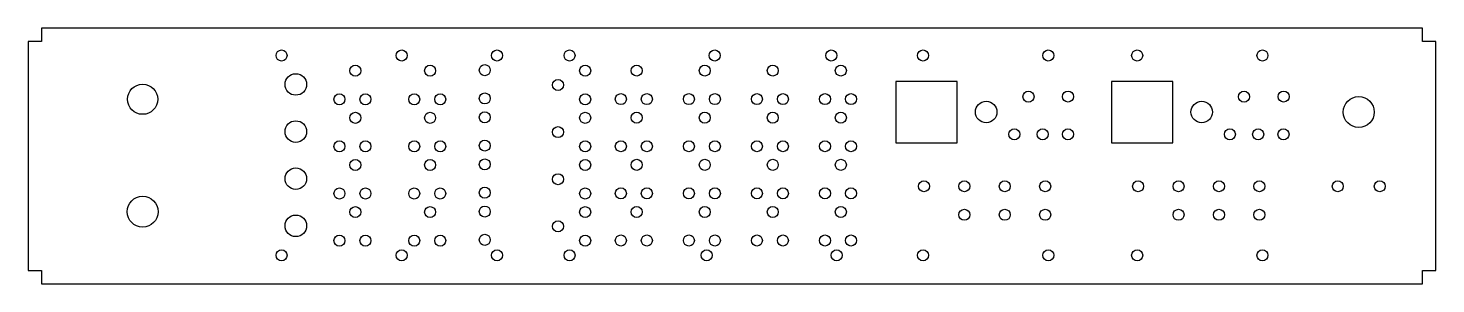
# Model space of a CAD drawing. Header units: millimetres. Extents: x 11 to 1056, y 5 to 195.
import ezdxf

# ---------------------------------------------------------------- set-up
doc = ezdxf.new("R2010")
doc.units = ezdxf.units.MM

msp = doc.modelspace()

# ---------------------------------------------------------------- linework, layer by layer
at = {"color": 7, "linetype": 'Continuous', "lineweight": 25}
for p, q in [((1046.2, 195.3), (21.2, 195.3)), ((21.2, 195.3), (21.2, 185.3)), ((1046.2, 185.3), (1046.2, 195.3)), ((21.2, 185.3), (11.2, 185.3)), ((11.2, 185.3), (11.2, 15.4)), ((1056.2, 185.3), (1046.2, 185.3)), ((1056.2, 15.4), (1056.2, 185.3)), ((655.4, 155.7), (655.4, 110.2)), ((700.9, 155.7), (655.4, 155.7)), ((700.9, 110.2), (700.9, 155.7)), ((815.4, 155.7), (815.4, 110.2)), ((860.9, 155.7), (815.4, 155.7)), ((860.9, 110.2), (860.9, 155.7)), ((655.4, 110.2), (700.9, 110.2)), ((815.4, 110.2), (860.9, 110.2)), ((11.2, 15.4), (21.2, 15.4)), ((21.2, 15.4), (21.2, 5.4)), ((1046.2, 5.4), (1046.2, 15.4)), ((1046.2, 15.4), (1056.2, 15.4)), ((21.2, 5.4), (1046.2, 5.4))]:
    msp.add_line(p, q, dxfattribs=at)
for centre, radius in [((199.3, 175), 4.1), ((288.5, 175), 4.1), ((359.3, 175), 4.1), ((413.1, 175), 4.1), ((520.9, 175), 4.1), ((607.4, 175), 4.1), ((675.5, 175), 4.1), ((768.5, 175), 4.1), ((834.5, 175), 4.1), ((927.5, 175), 4.1), ((254.1, 163.7), 4.1), ((309.6, 163.7), 4.1), ((350.2, 164.1), 4.1), ((424.7, 163.7), 4.1), ((463, 163.8), 4.1), ((513.5, 163.8), 4.1), ((564, 163.8), 4.1), ((614.5, 163.8), 4.1), ((209.9, 153.5), 8), ((404.6, 153.1), 4.1), ((96.2, 142.5), 11.2), ((242.3, 142.5), 4.1), ((261.6, 142.5), 4.1), ((297.8, 142.5), 4.1), ((317.1, 142.5), 4.1), ((350.2, 143.1), 4.1), ((424.7, 142.5), 4.1), ((451.2, 142.6), 4.1), ((470.5, 142.6), 4.1), ((501.7, 142.6), 4.1), ((521, 142.6), 4.1), ((552.2, 142.6), 4.1), ((571.5, 142.6), 4.1), ((602.7, 142.6), 4.1), ((622, 142.6), 4.1), ((753.8, 144.4), 4.1), ((783.2, 144.5), 4.1), ((913.8, 144.4), 4.1), ((943.2, 144.5), 4.1), ((722.4, 133), 8), ((882.4, 133), 8), ((999, 133), 11.5), ((209.9, 118.5), 8), ((254.1, 128.7), 4.1), ((309.6, 128.7), 4.1), ((350.2, 129.1), 4.1), ((424.7, 128.7), 4.1), ((463, 128.8), 4.1), ((513.5, 128.8), 4.1), ((564, 128.8), 4.1), ((614.5, 128.8), 4.1), ((404.6, 118.1), 4.1), ((743.3, 116.5), 4.1), ((764.3, 116.5), 4.1), ((783.1, 116.5), 4.1), ((903.3, 116.5), 4.1), ((924.3, 116.5), 4.1), ((943.1, 116.5), 4.1), ((242.3, 107.5), 4.1), ((261.6, 107.5), 4.1), ((297.8, 107.5), 4.1), ((317.1, 107.5), 4.1), ((350.2, 108.1), 4.1), ((424.7, 107.5), 4.1), ((451.2, 107.6), 4.1), ((470.5, 107.6), 4.1), ((501.7, 107.6), 4.1), ((521, 107.6), 4.1), ((552.2, 107.6), 4.1), ((571.5, 107.6), 4.1), ((602.7, 107.6), 4.1), ((622, 107.6), 4.1), ((254.1, 93.7), 4.1), ((309.6, 93.7), 4.1), ((350.2, 94.1), 4.1), ((424.7, 93.7), 4.1), ((463, 93.8), 4.1), ((513.5, 93.8), 4.1), ((564, 93.8), 4.1), ((614.5, 93.8), 4.1), ((209.9, 83.5), 8), ((404.6, 83.1), 4.1), ((242.3, 72.5), 4.1), ((261.6, 72.5), 4.1), ((297.8, 72.5), 4.1), ((317.1, 72.5), 4.1), ((350.2, 73.1), 4.1), ((424.7, 72.5), 4.1), ((451.2, 72.6), 4.1), ((470.5, 72.6), 4.1), ((501.7, 72.6), 4.1), ((521, 72.6), 4.1), ((552.2, 72.6), 4.1), ((571.5, 72.6), 4.1), ((602.7, 72.6), 4.1), ((622, 72.6), 4.1), ((676.2, 77.9), 4.1), ((706.2, 77.9), 4.1), ((736.2, 77.9), 4.1), ((766.2, 77.9), 4.1), ((835.2, 77.9), 4.1), ((865.2, 77.9), 4.1), ((895.2, 77.9), 4.1), ((925.2, 77.9), 4.1), ((983.4, 77.9), 4.1), ((1014.6, 77.9), 4.1), ((96.2, 59), 11.5), ((254.1, 58.7), 4.1), ((309.6, 58.7), 4.1), ((350.2, 59.1), 4.1), ((424.7, 58.7), 4.1), ((463, 58.8), 4.1), ((513.5, 58.8), 4.1), ((564, 58.8), 4.1), ((614.5, 58.8), 4.1), ((209.9, 48.5), 8), ((706.2, 56.7), 4.1), ((736.2, 56.7), 4.1), ((766.2, 56.7), 4.1), ((865.2, 56.7), 4.1), ((895.2, 56.7), 4.1), ((925.2, 56.7), 4.1), ((350.2, 38.1), 4.1), ((404.6, 48.1), 4.1), ((242.3, 37.5), 4.1), ((261.6, 37.5), 4.1), ((297.8, 37.5), 4.1), ((317.1, 37.5), 4.1), ((424.7, 37.5), 4.1), ((451.2, 37.6), 4.1), ((470.5, 37.6), 4.1), ((501.7, 37.6), 4.1), ((521, 37.6), 4.1), ((552.2, 37.6), 4.1), ((571.5, 37.6), 4.1), ((602.7, 37.6), 4.1), ((622, 37.6), 4.1), ((199.3, 26.6), 4.1), ((288.5, 26.6), 4.1), ((359.3, 26.6), 4.1), ((413.1, 26.6), 4.1), ((514.9, 26.6), 4.1), ((611.4, 26.6), 4.1), ((675.5, 26.6), 4.1), ((768.5, 26.6), 4.1), ((834.5, 26.6), 4.1), ((927.5, 26.6), 4.1)]:
    msp.add_circle(centre, radius, dxfattribs=at)

doc.saveas('drawing.dxf')
